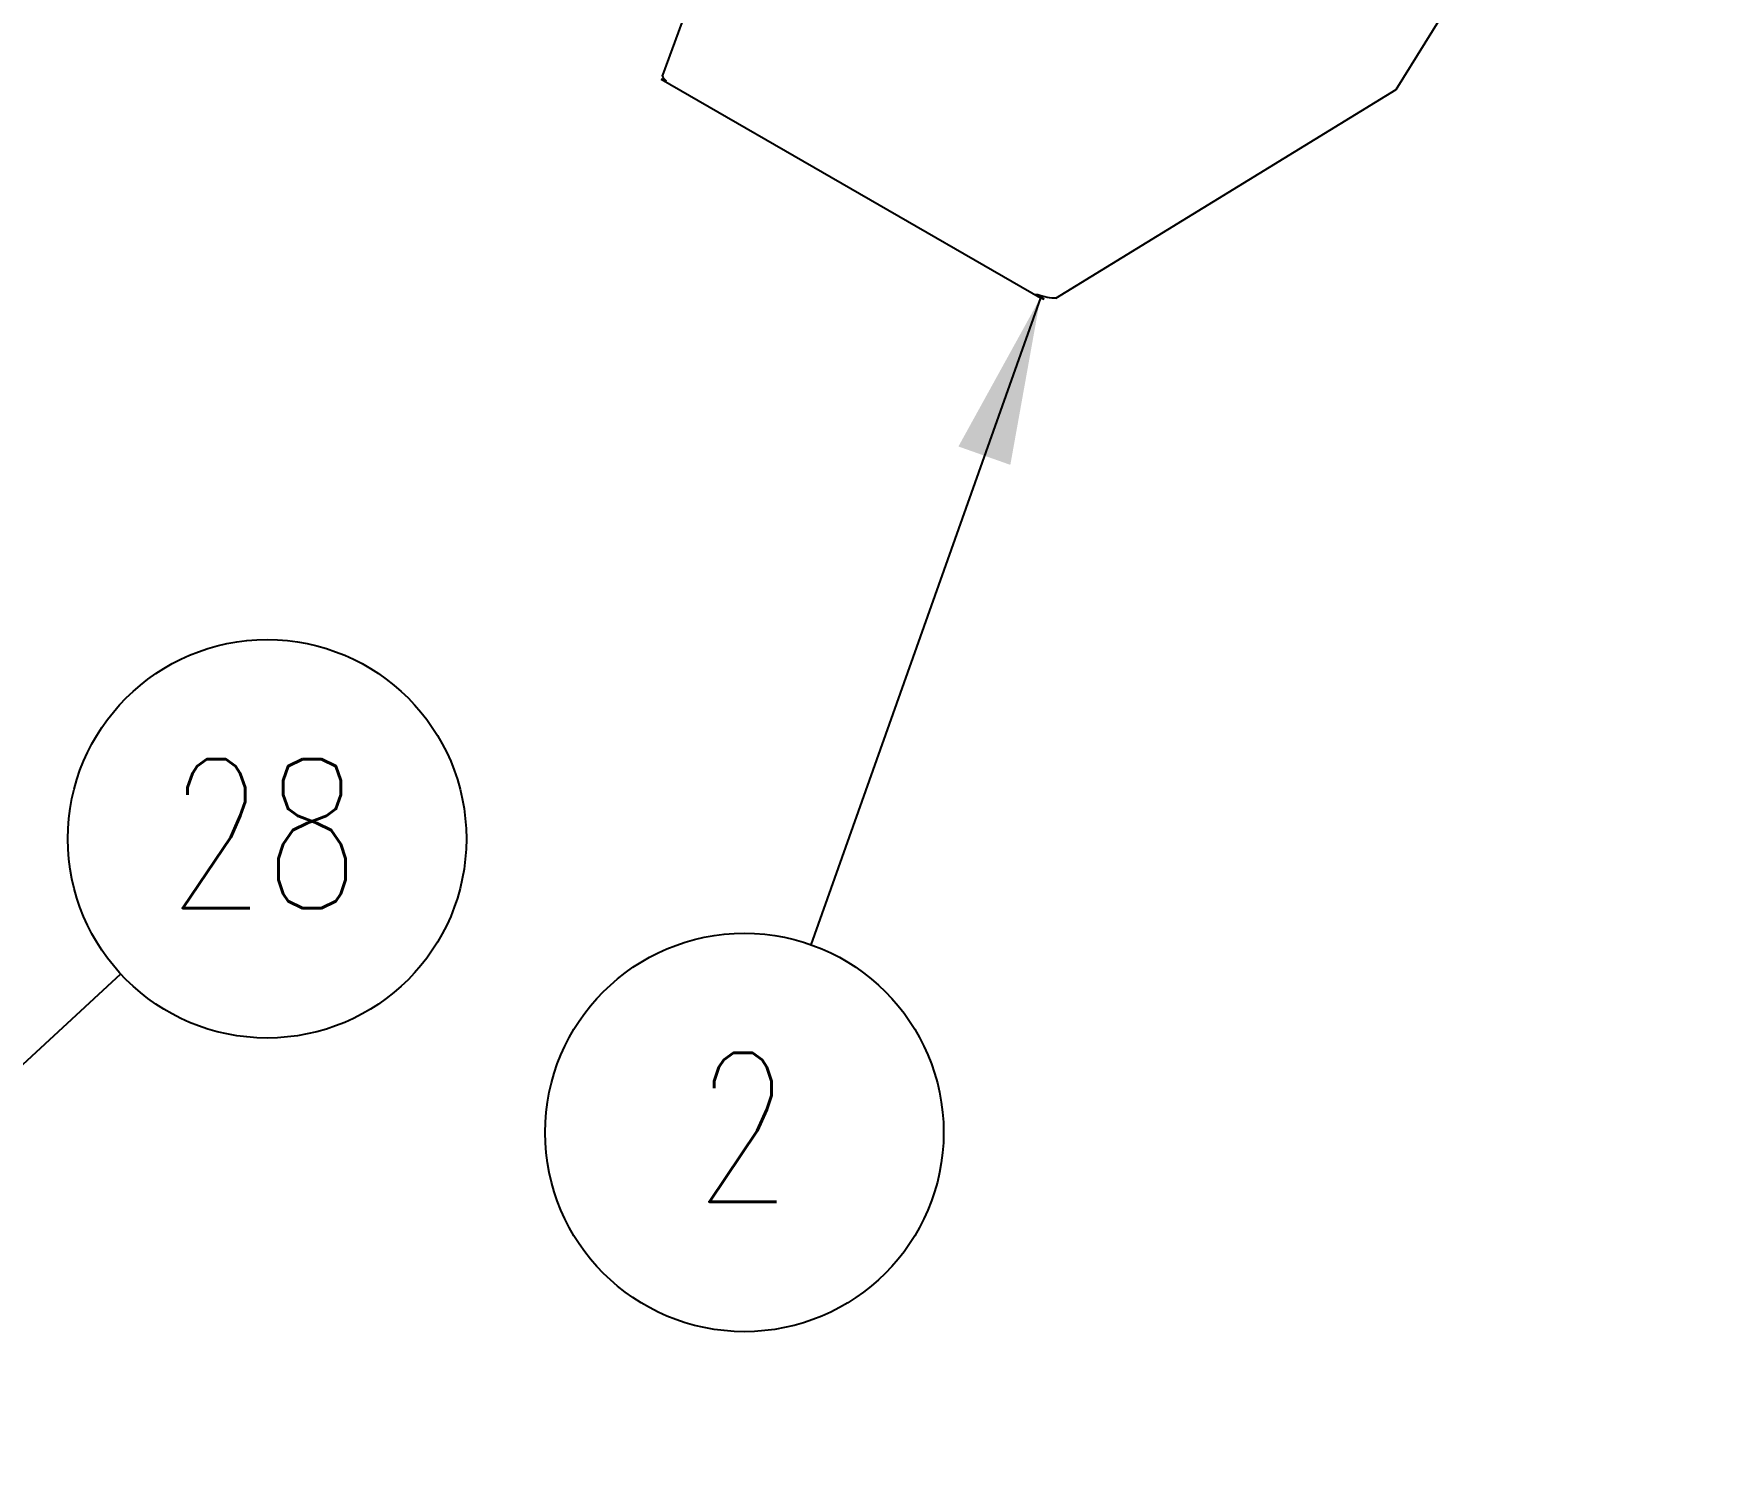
# Model space of a CAD drawing. Header units: millimetres. Extents: x 0 to 55611, y 0 to 32827.
# Drawn here: x 30615 to 31865, y 8064 to 9138 of the extents above; entities that cross this region are included whole.
import ezdxf

# ---------------------------------------------------------------- set-up
doc = ezdxf.new("R2010")
doc.units = ezdxf.units.MM
doc.header["$LTSCALE"] = 10
doc.linetypes.add('SLD-Continua', pattern=[0])
doc.layers.add('CHUTE', color=30, linetype='SLD-Continua')
doc.layers.add('FIMSA-ACOTACIONES', color=7, linetype='SLD-Continua')
doc.styles.add('1', font='romans.shx', dxfattribs={"height": 125})
doc.styles.add('SLDTEXTSTYLE18', font='romans.shx', dxfattribs={"width": 0.75})
doc.dimstyles.new('50', dxfattribs={"dimscale": 0, "dimtxt": 125, "dimasz": 125, "dimexe": 125, "dimexo": 125, "dimgap": 50, "dimtad": 1, "dimdec": 0, "dimlfac": 49.861111, "dimzin": 1, "dimtxsty": '1', "dimcen": 2.5, "dimclrd": 1, "dimclre": 1, "dimadec": 0, "dimazin": 0, "dimtfac": 1, "dimtdec": 0, "dimtmove": 0, "dimatfit": 3, "dimfxl": 1, "dimtzin": 1, "dimarcsym": 0})

# ---------------------------------------------------------------- blocks, each defined once
blk = doc.blocks.new('SW_NOTE_0_72')
at = {"layer": 'FIMSA-ACOTACIONES', "color": 0}
blk.add_circle((109.2, 100.9), 148.7, dxfattribs=at)
at = {"layer": 'FIMSA-ACOTACIONES', "color": 0, "insert": (107, 160.3), "char_height": 111.12, "attachment_point": 2, "style": 'SLDTEXTSTYLE18'}
blk.add_mtext('28', dxfattribs=at)
blk = doc.blocks.new('SW_NOTE_0_73')
at = {"layer": 'FIMSA-ACOTACIONES', "color": 0}
blk.add_circle((-49.7, -140.1), 148.7, dxfattribs=at)
at = {"layer": 'FIMSA-ACOTACIONES', "color": 0, "insert": (-50.8, -80.7), "char_height": 111.1, "attachment_point": 2, "style": 'SLDTEXTSTYLE18'}
blk.add_mtext('2', dxfattribs=at)

msp = doc.modelspace()

# ---------------------------------------------------------------- linework, layer by layer
at = {"layer": 'CHUTE', "linetype": 'SLD-Continua', "lineweight": 25}
for p, q in [((31868.5, 11246.6), (31084.4, 9106.9)), ((31631.8, 9096), (32679.6, 10782.7)), ((31083.4, 9103.9), (31366.3, 8940.6)), ((31087.3, 9102.4), (31083.4, 9103.9)), ((31083.4, 9103.9), (31086.2, 9102.9)), ((31086.9, 9102.7), (31086.2, 9102.9)), ((31377.9, 8940.4), (31631.8, 9096)), ((31366.3, 8940.6), (31363, 8943.2)), ((31365.8, 8942.3), (31363, 8943.2)), ((31369.1, 8939.7), (31365.8, 8942.3)), ((31366.3, 8940.6), (31369.1, 8939.7))]:
    msp.add_line(p, q, dxfattribs=at)
at = {"layer": 'CHUTE', "linetype": 'SLD-Continua', "lineweight": 25, "flags": 128}
for points in [[(31087.3, 9102.4), (31086.2, 9103.4), (31085.3, 9104.4), (31084.7, 9105.2), (31084.4, 9106), (31084.4, 9106.7), (31084.5, 9106.9)], [(31377.9, 8940.4), (31376.5, 8940.3), (31374.9, 8940.4), (31373.2, 8940.6), (31371.4, 8940.9), (31369.6, 8941.3), (31367.7, 8941.8), (31366, 8942.3), (31364.3, 8942.8), (31363, 8943.2)]]:
    msp.add_lwpolyline(points, dxfattribs=at)

# ---------------------------------------------------------------- block references
at = {"layer": 'FIMSA-ACOTACIONES'}
for name, p in [('SW_NOTE_0_72', (30680, 8435.9)), ('SW_NOTE_0_73', (31195.1, 8457.7))]:
    msp.add_blockref(name, p, dxfattribs=at)

# ---------------------------------------------------------------- leaders
for points in [[(31366.3, 8940.6), (31195.1, 8457.7)], [(30277, 8063.8), (30680, 8435.9)]]:
    msp.add_leader(points, dimstyle='50', override={"dimscale": 1, "dimlfac": 1})

doc.saveas('drawing.dxf')
